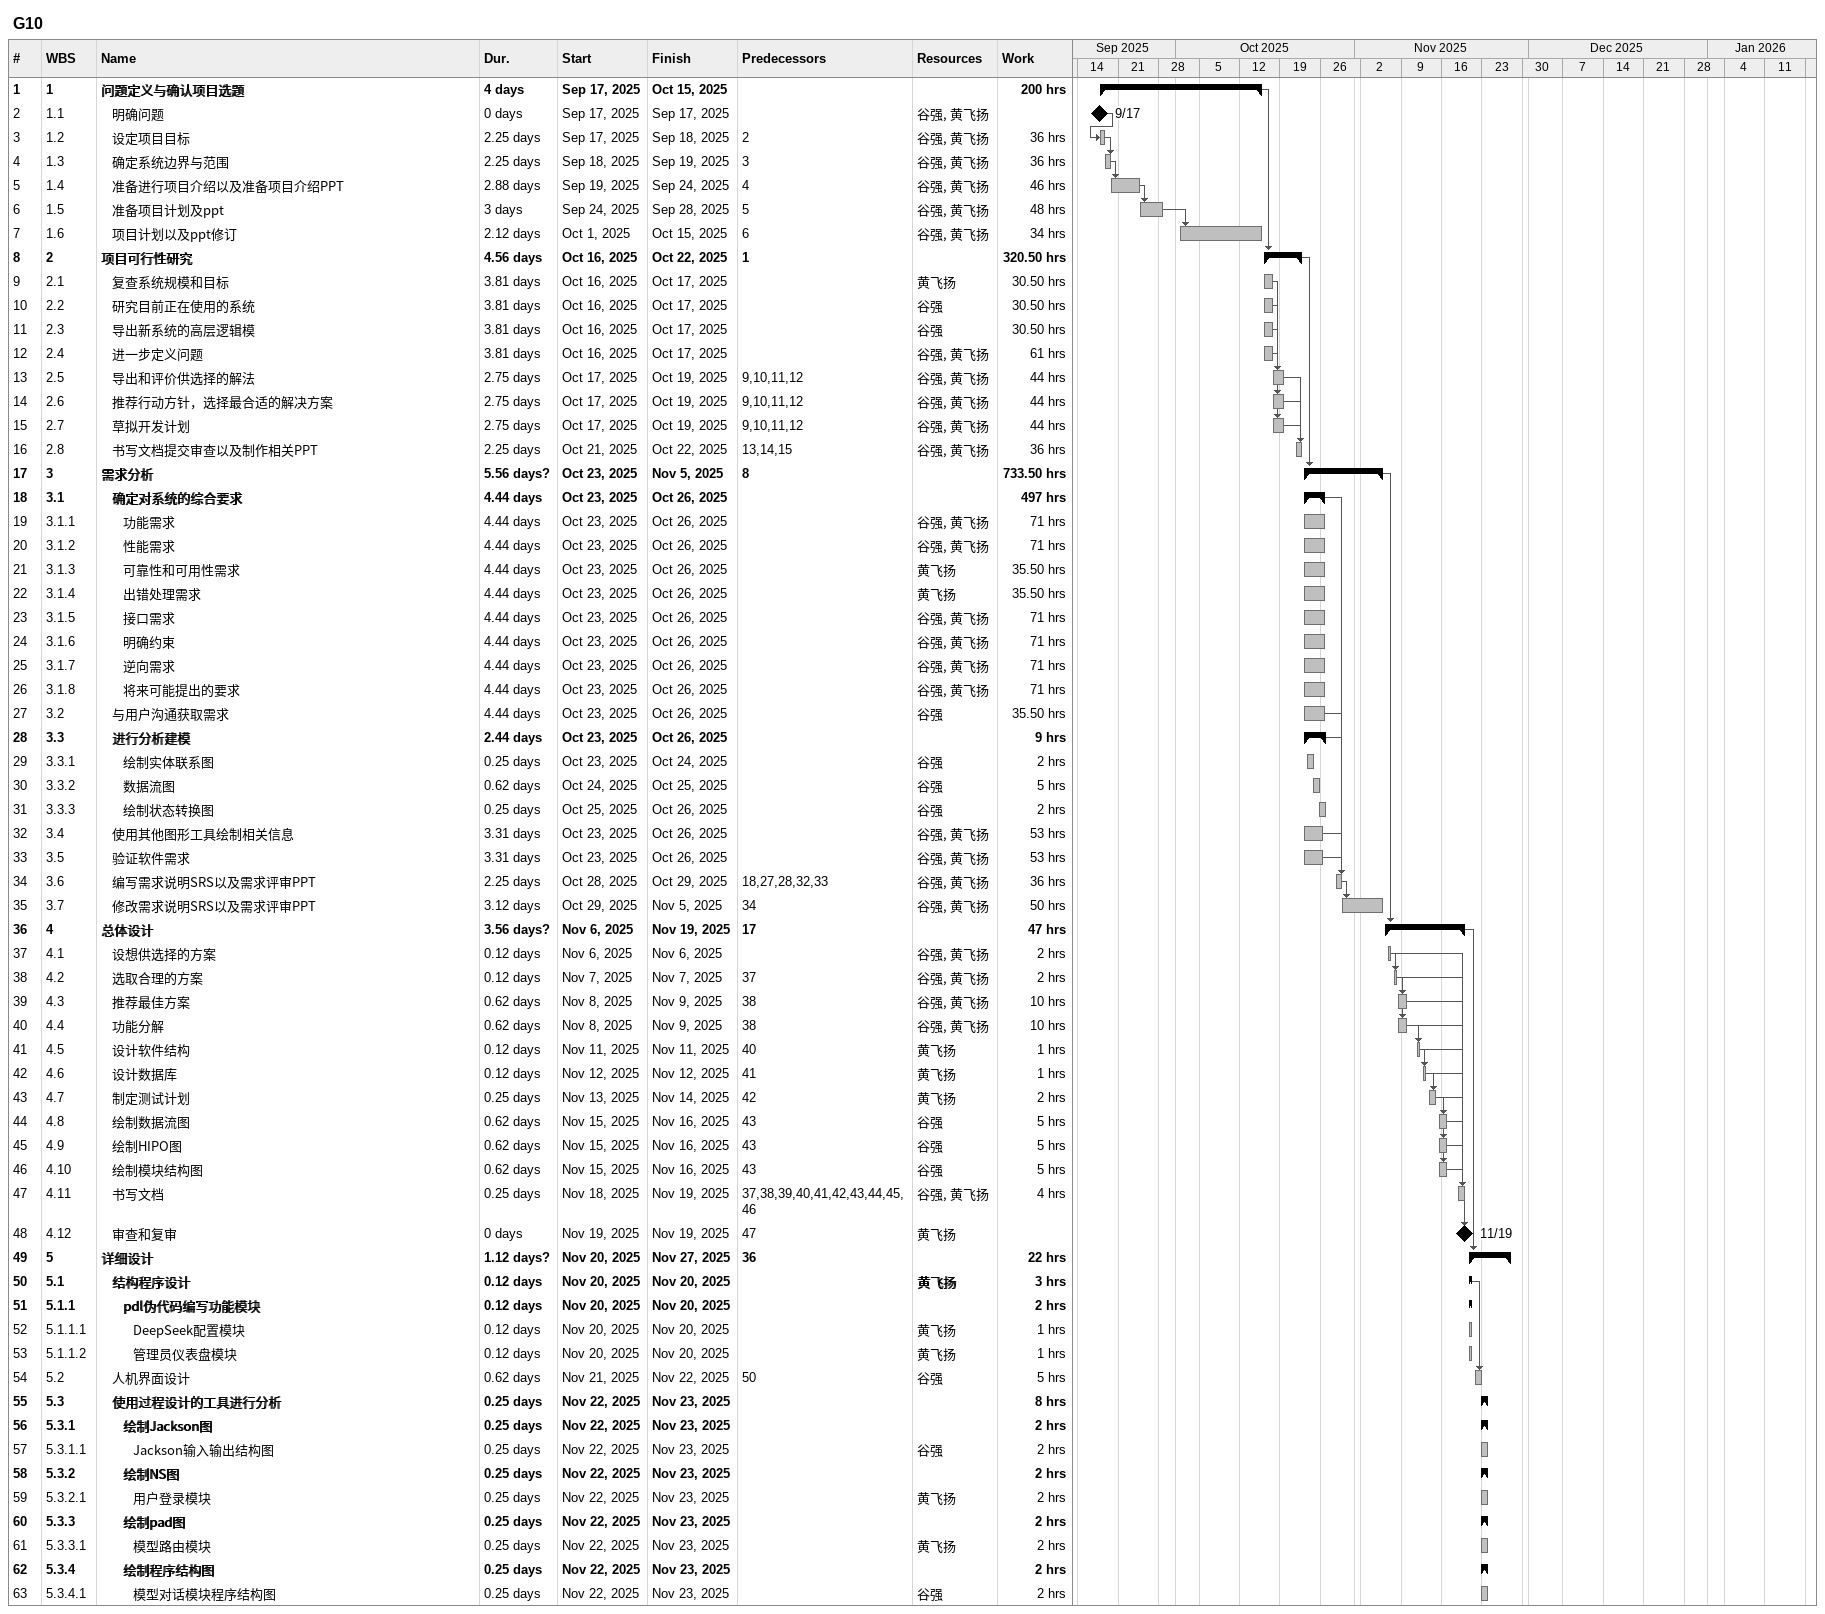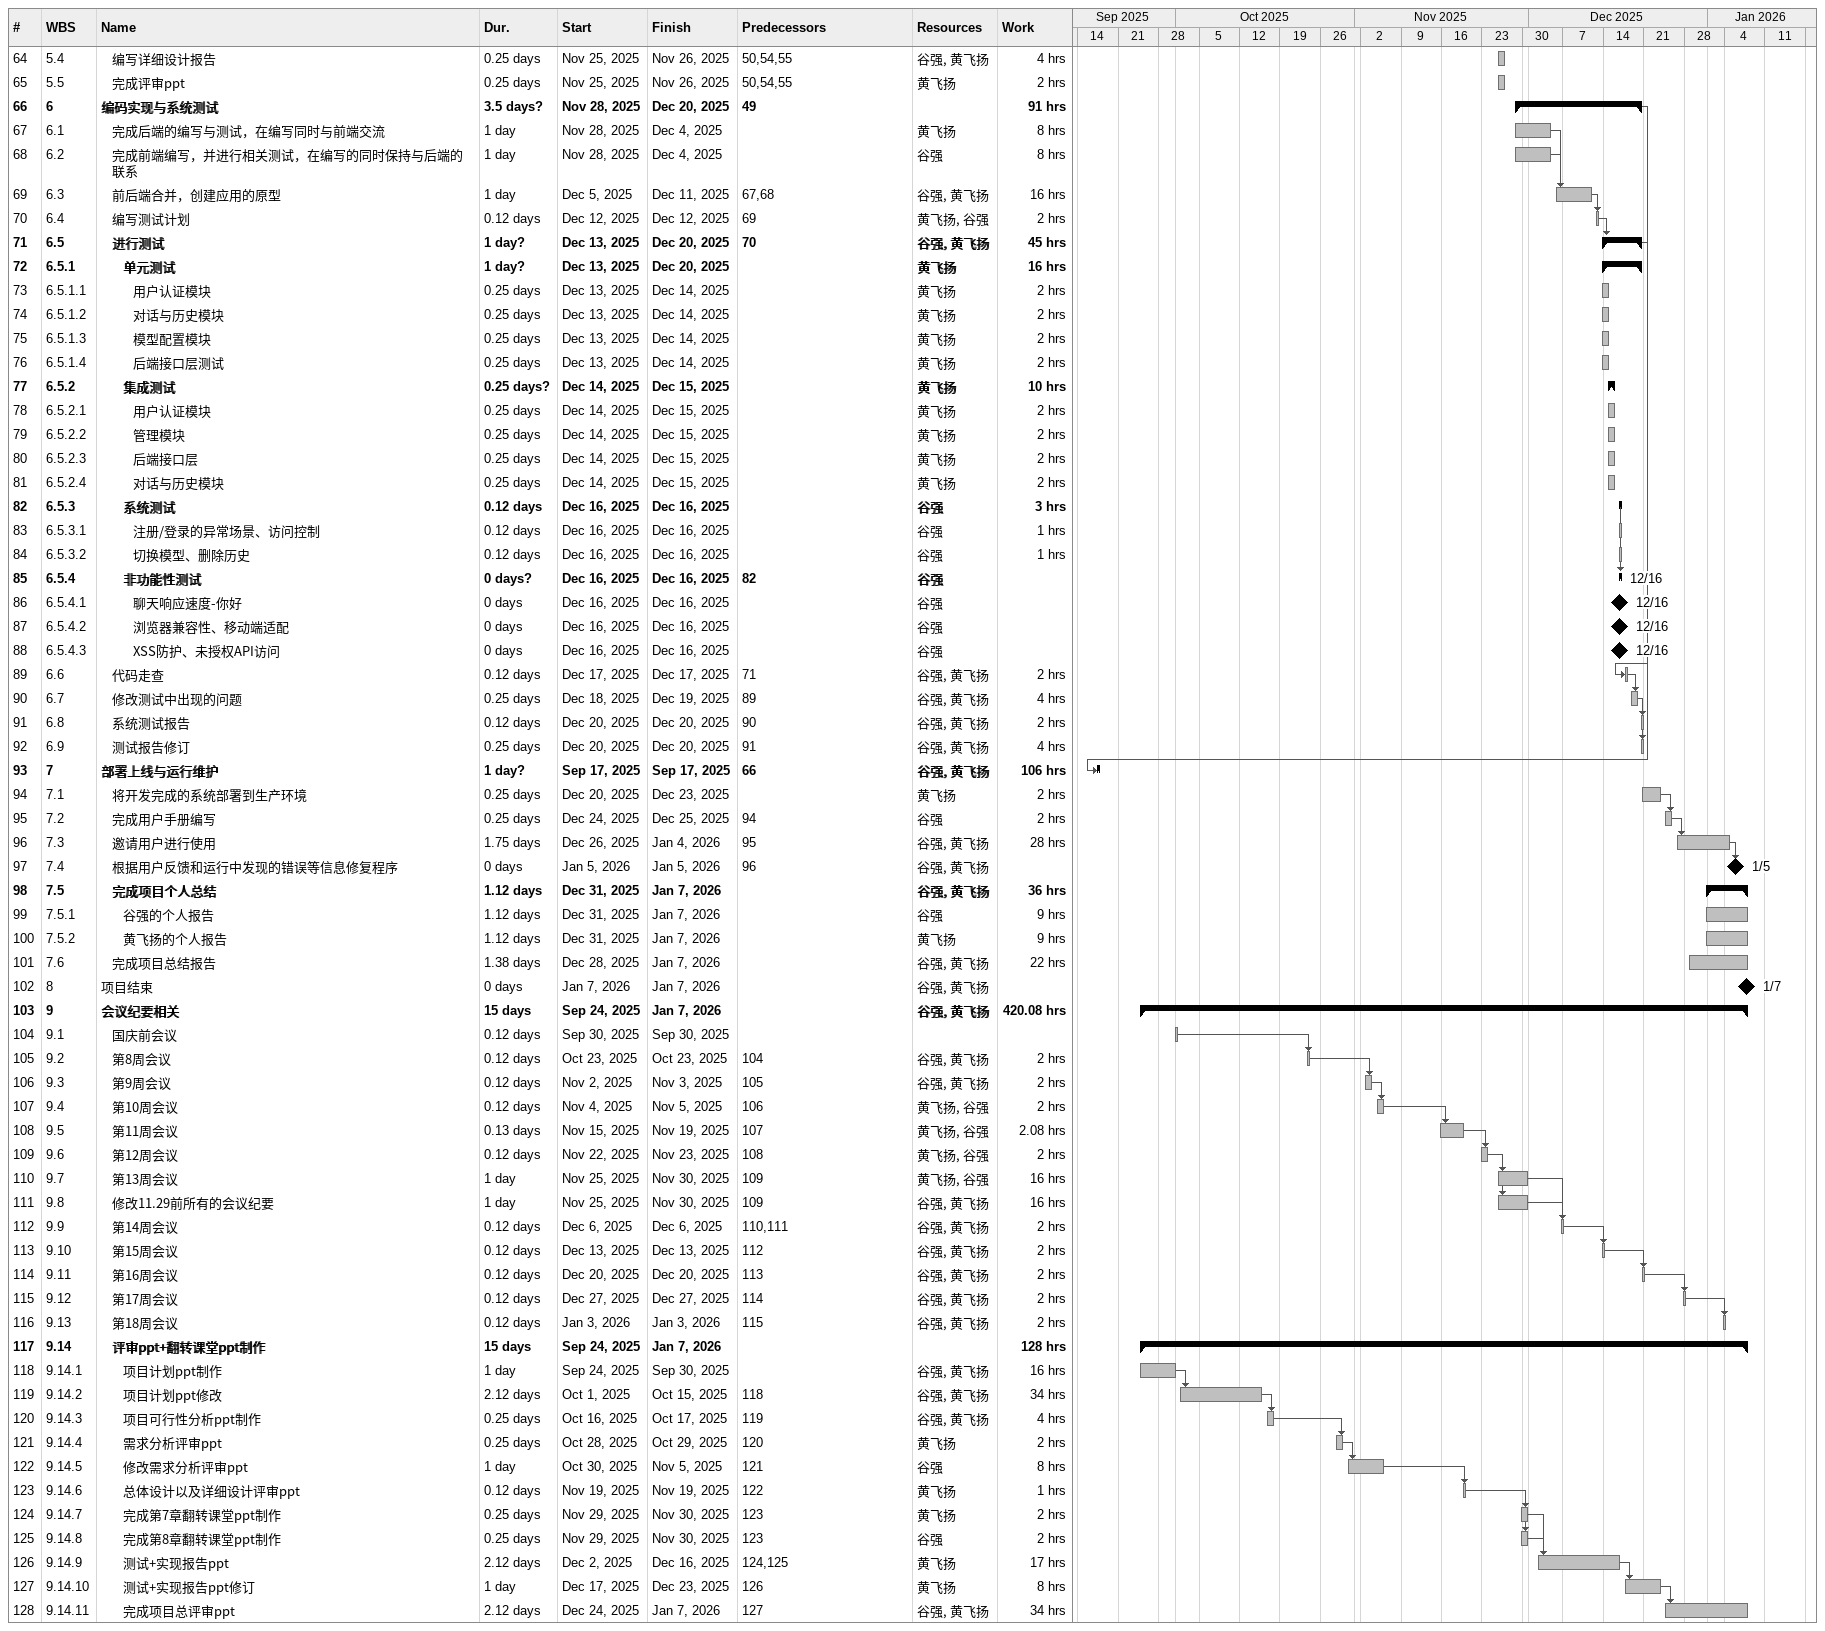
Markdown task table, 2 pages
G10

| ID | WBS | Task | Duration | Start | Finish | Predecessors | Resources | Work (h) |
|---|---|---|---|---|---|---|---|---|
| 1 | 1 | **问题定义与确认项目选题** | 4d | 2025-09-17 | 2025-10-15 |  |  | 200 |
| 2 | 1.1 | 明确问题 | 0d | 2025-09-17 | 2025-09-17 |  | 谷强, 黄飞扬 |  |
| 3 | 1.2 | 设定项目目标 | 2.25d | 2025-09-17 | 2025-09-18 | 2 | 谷强, 黄飞扬 | 36 |
| 4 | 1.3 | 确定系统边界与范围 | 2.25d | 2025-09-18 | 2025-09-19 | 3 | 谷强, 黄飞扬 | 36 |
| 5 | 1.4 | 准备进行项目介绍以及准备项目介绍PPT | 2.88d | 2025-09-19 | 2025-09-24 | 4 | 谷强, 黄飞扬 | 46 |
| 6 | 1.5 | 准备项目计划及ppt | 3d | 2025-09-24 | 2025-09-28 | 5 | 谷强, 黄飞扬 | 48 |
| 7 | 1.6 | 项目计划以及ppt修订 | 2.12d | 2025-10-01 | 2025-10-15 | 6 | 谷强, 黄飞扬 | 34 |
| 8 | 2 | **项目可行性研究** | 4.56d | 2025-10-16 | 2025-10-22 | 1 |  | 320.50 |
| 9 | 2.1 | 复查系统规模和目标 | 3.81d | 2025-10-16 | 2025-10-17 |  | 黄飞扬 | 30.50 |
| 10 | 2.2 | 研究目前正在使用的系统 | 3.81d | 2025-10-16 | 2025-10-17 |  | 谷强 | 30.50 |
| 11 | 2.3 | 导出新系统的高层逻辑模 | 3.81d | 2025-10-16 | 2025-10-17 |  | 谷强 | 30.50 |
| 12 | 2.4 | 进一步定义问题 | 3.81d | 2025-10-16 | 2025-10-17 |  | 谷强, 黄飞扬 | 61 |
| 13 | 2.5 | 导出和评价供选择的解法 | 2.75d | 2025-10-17 | 2025-10-19 | 9, 10, 11, 12 | 谷强, 黄飞扬 | 44 |
| 14 | 2.6 | 推荐行动方针，选择最合适的解决方案 | 2.75d | 2025-10-17 | 2025-10-19 | 9, 10, 11, 12 | 谷强, 黄飞扬 | 44 |
| 15 | 2.7 | 草拟开发计划 | 2.75d | 2025-10-17 | 2025-10-19 | 9, 10, 11, 12 | 谷强, 黄飞扬 | 44 |
| 16 | 2.8 | 书写文档提交审查以及制作相关PPT | 2.25d | 2025-10-21 | 2025-10-22 | 13, 14, 15 | 谷强, 黄飞扬 | 36 |
| 17 | 3 | **需求分析** | 5.56d? | 2025-10-23 | 2025-11-05 | 8 |  | 733.50 |
| 18 | 3.1 | **确定对系统的综合要求** | 4.44d | 2025-10-23 | 2025-10-26 |  |  | 497 |
| 19 | 3.1.1 | 功能需求 | 4.44d | 2025-10-23 | 2025-10-26 |  | 谷强, 黄飞扬 | 71 |
| 20 | 3.1.2 | 性能需求 | 4.44d | 2025-10-23 | 2025-10-26 |  | 谷强, 黄飞扬 | 71 |
| 21 | 3.1.3 | 可靠性和可用性需求 | 4.44d | 2025-10-23 | 2025-10-26 |  | 黄飞扬 | 35.50 |
| 22 | 3.1.4 | 出错处理需求 | 4.44d | 2025-10-23 | 2025-10-26 |  | 黄飞扬 | 35.50 |
| 23 | 3.1.5 | 接口需求 | 4.44d | 2025-10-23 | 2025-10-26 |  | 谷强, 黄飞扬 | 71 |
| 24 | 3.1.6 | 明确约束 | 4.44d | 2025-10-23 | 2025-10-26 |  | 谷强, 黄飞扬 | 71 |
| 25 | 3.1.7 | 逆向需求 | 4.44d | 2025-10-23 | 2025-10-26 |  | 谷强, 黄飞扬 | 71 |
| 26 | 3.1.8 | 将来可能提出的要求 | 4.44d | 2025-10-23 | 2025-10-26 |  | 谷强, 黄飞扬 | 71 |
| 27 | 3.2 | 与用户沟通获取需求 | 4.44d | 2025-10-23 | 2025-10-26 |  | 谷强 | 35.50 |
| 28 | 3.3 | **进行分析建模** | 2.44d | 2025-10-23 | 2025-10-26 |  |  | 9 |
| 29 | 3.3.1 | 绘制实体联系图 | 0.25d | 2025-10-23 | 2025-10-24 |  | 谷强 | 2 |
| 30 | 3.3.2 | 数据流图 | 0.62d | 2025-10-24 | 2025-10-25 |  | 谷强 | 5 |
| 31 | 3.3.3 | 绘制状态转换图 | 0.25d | 2025-10-25 | 2025-10-26 |  | 谷强 | 2 |
| 32 | 3.4 | 使用其他图形工具绘制相关信息 | 3.31d | 2025-10-23 | 2025-10-26 |  | 谷强, 黄飞扬 | 53 |
| 33 | 3.5 | 验证软件需求 | 3.31d | 2025-10-23 | 2025-10-26 |  | 谷强, 黄飞扬 | 53 |
| 34 | 3.6 | 编写需求说明SRS以及需求评审PPT | 2.25d | 2025-10-28 | 2025-10-29 | 18, 27, 28, 32, 33 | 谷强, 黄飞扬 | 36 |
| 35 | 3.7 | 修改需求说明SRS以及需求评审PPT | 3.12d | 2025-10-29 | 2025-11-05 | 34 | 谷强, 黄飞扬 | 50 |
| 36 | 4 | **总体设计** | 3.56d? | 2025-11-06 | 2025-11-19 | 17 |  | 47 |
| 37 | 4.1 | 设想供选择的方案 | 0.12d | 2025-11-06 | 2025-11-06 |  | 谷强, 黄飞扬 | 2 |
| 38 | 4.2 | 选取合理的方案 | 0.12d | 2025-11-07 | 2025-11-07 | 37 | 谷强, 黄飞扬 | 2 |
| 39 | 4.3 | 推荐最佳方案 | 0.62d | 2025-11-08 | 2025-11-09 | 38 | 谷强, 黄飞扬 | 10 |
| 40 | 4.4 | 功能分解 | 0.62d | 2025-11-08 | 2025-11-09 | 38 | 谷强, 黄飞扬 | 10 |
| 41 | 4.5 | 设计软件结构 | 0.12d | 2025-11-11 | 2025-11-11 | 40 | 黄飞扬 | 1 |
| 42 | 4.6 | 设计数据库 | 0.12d | 2025-11-12 | 2025-11-12 | 41 | 黄飞扬 | 1 |
| 43 | 4.7 | 制定测试计划 | 0.25d | 2025-11-13 | 2025-11-14 | 42 | 黄飞扬 | 2 |
| 44 | 4.8 | 绘制数据流图 | 0.62d | 2025-11-15 | 2025-11-16 | 43 | 谷强 | 5 |
| 45 | 4.9 | 绘制HIPO图 | 0.62d | 2025-11-15 | 2025-11-16 | 43 | 谷强 | 5 |
| 46 | 4.10 | 绘制模块结构图 | 0.62d | 2025-11-15 | 2025-11-16 | 43 | 谷强 | 5 |
| 47 | 4.11 | 书写文档 | 0.25d | 2025-11-18 | 2025-11-19 | 37, 38, 39, 40, 41, 42, 43, 44, 45, 46 | 谷强, 黄飞扬 | 4 |
| 48 | 4.12 | 审查和复审 | 0d | 2025-11-19 | 2025-11-19 | 47 | 黄飞扬 |  |
| 49 | 5 | **详细设计** | 1.12d? | 2025-11-20 | 2025-11-27 | 36 |  | 22 |
| 50 | 5.1 | **结构程序设计** | 0.12d | 2025-11-20 | 2025-11-20 |  | 黄飞扬 | 3 |
| 51 | 5.1.1 | **pdl伪代码编写功能模块** | 0.12d | 2025-11-20 | 2025-11-20 |  |  | 2 |
| 52 | 5.1.1.1 | DeepSeek配置模块 | 0.12d | 2025-11-20 | 2025-11-20 |  | 黄飞扬 | 1 |
| 53 | 5.1.1.2 | 管理员仪表盘模块 | 0.12d | 2025-11-20 | 2025-11-20 |  | 黄飞扬 | 1 |
| 54 | 5.2 | 人机界面设计 | 0.62d | 2025-11-21 | 2025-11-22 | 50 | 谷强 | 5 |
| 55 | 5.3 | **使用过程设计的工具进行分析** | 0.25d | 2025-11-22 | 2025-11-23 |  |  | 8 |
| 56 | 5.3.1 | **绘制Jackson图** | 0.25d | 2025-11-22 | 2025-11-23 |  |  | 2 |
| 57 | 5.3.1.1 | Jackson输入输出结构图 | 0.25d | 2025-11-22 | 2025-11-23 |  | 谷强 | 2 |
| 58 | 5.3.2 | **绘制NS图** | 0.25d | 2025-11-22 | 2025-11-23 |  |  | 2 |
| 59 | 5.3.2.1 | 用户登录模块 | 0.25d | 2025-11-22 | 2025-11-23 |  | 黄飞扬 | 2 |
| 60 | 5.3.3 | **绘制pad图** | 0.25d | 2025-11-22 | 2025-11-23 |  |  | 2 |
| 61 | 5.3.3.1 | 模型路由模块 | 0.25d | 2025-11-22 | 2025-11-23 |  | 黄飞扬 | 2 |
| 62 | 5.3.4 | **绘制程序结构图** | 0.25d | 2025-11-22 | 2025-11-23 |  |  | 2 |
| 63 | 5.3.4.1 | 模型对话模块程序结构图 | 0.25d | 2025-11-22 | 2025-11-23 |  | 谷强 | 2 |
| 64 | 5.4 | 编写详细设计报告 | 0.25d | 2025-11-25 | 2025-11-26 | 50, 54, 55 | 谷强, 黄飞扬 | 4 |
| 65 | 5.5 | 完成评审ppt | 0.25d | 2025-11-25 | 2025-11-26 | 50, 54, 55 | 黄飞扬 | 2 |
| 66 | 6 | **编码实现与系统测试** | 3.5d? | 2025-11-28 | 2025-12-20 | 49 |  | 91 |
| 67 | 6.1 | 完成后端的编写与测试，在编写同时与前端交流 | 1d | 2025-11-28 | 2025-12-04 |  | 黄飞扬 | 8 |
| 68 | 6.2 | 完成前端编写，并进行相关测试，在编写的同时保持与后端的联系 | 1d | 2025-11-28 | 2025-12-04 |  | 谷强 | 8 |
| 69 | 6.3 | 前后端合并，创建应用的原型 | 1d | 2025-12-05 | 2025-12-11 | 67, 68 | 谷强, 黄飞扬 | 16 |
| 70 | 6.4 | 编写测试计划 | 0.12d | 2025-12-12 | 2025-12-12 | 69 | 黄飞扬, 谷强 | 2 |
| 71 | 6.5 | **进行测试** | 1d? | 2025-12-13 | 2025-12-20 | 70 | 谷强, 黄飞扬 | 45 |
| 72 | 6.5.1 | **单元测试** | 1d? | 2025-12-13 | 2025-12-20 |  | 黄飞扬 | 16 |
| 73 | 6.5.1.1 | 用户认证模块 | 0.25d | 2025-12-13 | 2025-12-14 |  | 黄飞扬 | 2 |
| 74 | 6.5.1.2 | 对话与历史模块 | 0.25d | 2025-12-13 | 2025-12-14 |  | 黄飞扬 | 2 |
| 75 | 6.5.1.3 | 模型配置模块 | 0.25d | 2025-12-13 | 2025-12-14 |  | 黄飞扬 | 2 |
| 76 | 6.5.1.4 | 后端接口层测试 | 0.25d | 2025-12-13 | 2025-12-14 |  | 黄飞扬 | 2 |
| 77 | 6.5.2 | **集成测试** | 0.25d? | 2025-12-14 | 2025-12-15 |  | 黄飞扬 | 10 |
| 78 | 6.5.2.1 | 用户认证模块 | 0.25d | 2025-12-14 | 2025-12-15 |  | 黄飞扬 | 2 |
| 79 | 6.5.2.2 | 管理模块 | 0.25d | 2025-12-14 | 2025-12-15 |  | 黄飞扬 | 2 |
| 80 | 6.5.2.3 | 后端接口层 | 0.25d | 2025-12-14 | 2025-12-15 |  | 黄飞扬 | 2 |
| 81 | 6.5.2.4 | 对话与历史模块 | 0.25d | 2025-12-14 | 2025-12-15 |  | 黄飞扬 | 2 |
| 82 | 6.5.3 | **系统测试** | 0.12d | 2025-12-16 | 2025-12-16 |  | 谷强 | 3 |
| 83 | 6.5.3.1 | 注册/登录的异常场景、访问控制 | 0.12d | 2025-12-16 | 2025-12-16 |  | 谷强 | 1 |
| 84 | 6.5.3.2 | 切换模型、删除历史 | 0.12d | 2025-12-16 | 2025-12-16 |  | 谷强 | 1 |
| 85 | 6.5.4 | **非功能性测试** | 0d? | 2025-12-16 | 2025-12-16 | 82 | 谷强 |  |
| 86 | 6.5.4.1 | 聊天响应速度-你好 | 0d | 2025-12-16 | 2025-12-16 |  | 谷强 |  |
| 87 | 6.5.4.2 | 浏览器兼容性、移动端适配 | 0d | 2025-12-16 | 2025-12-16 |  | 谷强 |  |
| 88 | 6.5.4.3 | XSS防护、未授权API访问 | 0d | 2025-12-16 | 2025-12-16 |  | 谷强 |  |
| 89 | 6.6 | 代码走查 | 0.12d | 2025-12-17 | 2025-12-17 | 71 | 谷强, 黄飞扬 | 2 |
| 90 | 6.7 | 修改测试中出现的问题 | 0.25d | 2025-12-18 | 2025-12-19 | 89 | 谷强, 黄飞扬 | 4 |
| 91 | 6.8 | 系统测试报告 | 0.12d | 2025-12-20 | 2025-12-20 | 90 | 谷强, 黄飞扬 | 2 |
| 92 | 6.9 | 测试报告修订 | 0.25d | 2025-12-20 | 2025-12-20 | 91 | 谷强, 黄飞扬 | 4 |
| 93 | 7 | **部署上线与运行维护** | 1d? | 2025-09-17 | 2025-09-17 | 66 | 谷强, 黄飞扬 | 106 |
| 94 | 7.1 | 将开发完成的系统部署到生产环境 | 0.25d | 2025-12-20 | 2025-12-23 |  | 黄飞扬 | 2 |
| 95 | 7.2 | 完成用户手册编写 | 0.25d | 2025-12-24 | 2025-12-25 | 94 | 谷强 | 2 |
| 96 | 7.3 | 邀请用户进行使用 | 1.75d | 2025-12-26 | 2026-01-04 | 95 | 谷强, 黄飞扬 | 28 |
| 97 | 7.4 | 根据用户反馈和运行中发现的错误等信息修复程序 | 0d | 2026-01-05 | 2026-01-05 | 96 | 谷强, 黄飞扬 |  |
| 98 | 7.5 | **完成项目个人总结** | 1.12d | 2025-12-31 | 2026-01-07 |  | 谷强, 黄飞扬 | 36 |
| 99 | 7.5.1 | 谷强的个人报告 | 1.12d | 2025-12-31 | 2026-01-07 |  | 谷强 | 9 |
| 100 | 7.5.2 | 黄飞扬的个人报告 | 1.12d | 2025-12-31 | 2026-01-07 |  | 黄飞扬 | 9 |
| 101 | 7.6 | 完成项目总结报告 | 1.38d | 2025-12-28 | 2026-01-07 |  | 谷强, 黄飞扬 | 22 |
| 102 | 8 | 项目结束 | 0d | 2026-01-07 | 2026-01-07 |  | 谷强, 黄飞扬 |  |
| 103 | 9 | **会议纪要相关** | 15d | 2025-09-24 | 2026-01-07 |  | 谷强, 黄飞扬 | 420.08 |
| 104 | 9.1 | 国庆前会议 | 0.12d | 2025-09-30 | 2025-09-30 |  |  |  |
| 105 | 9.2 | 第8周会议 | 0.12d | 2025-10-23 | 2025-10-23 | 104 | 谷强, 黄飞扬 | 2 |
| 106 | 9.3 | 第9周会议 | 0.12d | 2025-11-02 | 2025-11-03 | 105 | 谷强, 黄飞扬 | 2 |
| 107 | 9.4 | 第10周会议 | 0.12d | 2025-11-04 | 2025-11-05 | 106 | 黄飞扬, 谷强 | 2 |
| 108 | 9.5 | 第11周会议 | 0.13d | 2025-11-15 | 2025-11-19 | 107 | 黄飞扬, 谷强 | 2.08 |
| 109 | 9.6 | 第12周会议 | 0.12d | 2025-11-22 | 2025-11-23 | 108 | 黄飞扬, 谷强 | 2 |
| 110 | 9.7 | 第13周会议 | 1d | 2025-11-25 | 2025-11-30 | 109 | 黄飞扬, 谷强 | 16 |
| 111 | 9.8 | 修改11.29前所有的会议纪要 | 1d | 2025-11-25 | 2025-11-30 | 109 | 谷强, 黄飞扬 | 16 |
| 112 | 9.9 | 第14周会议 | 0.12d | 2025-12-06 | 2025-12-06 | 110, 111 | 谷强, 黄飞扬 | 2 |
| 113 | 9.10 | 第15周会议 | 0.12d | 2025-12-13 | 2025-12-13 | 112 | 谷强, 黄飞扬 | 2 |
| 114 | 9.11 | 第16周会议 | 0.12d | 2025-12-20 | 2025-12-20 | 113 | 谷强, 黄飞扬 | 2 |
| 115 | 9.12 | 第17周会议 | 0.12d | 2025-12-27 | 2025-12-27 | 114 | 谷强, 黄飞扬 | 2 |
| 116 | 9.13 | 第18周会议 | 0.12d | 2026-01-03 | 2026-01-03 | 115 | 谷强, 黄飞扬 | 2 |
| 117 | 9.14 | **评审ppt+翻转课堂ppt制作** | 15d | 2025-09-24 | 2026-01-07 |  |  | 128 |
| 118 | 9.14.1 | 项目计划ppt制作 | 1d | 2025-09-24 | 2025-09-30 |  | 谷强, 黄飞扬 | 16 |
| 119 | 9.14.2 | 项目计划ppt修改 | 2.12d | 2025-10-01 | 2025-10-15 | 118 | 谷强, 黄飞扬 | 34 |
| 120 | 9.14.3 | 项目可行性分析ppt制作 | 0.25d | 2025-10-16 | 2025-10-17 | 119 | 谷强, 黄飞扬 | 4 |
| 121 | 9.14.4 | 需求分析评审ppt | 0.25d | 2025-10-28 | 2025-10-29 | 120 | 黄飞扬 | 2 |
| 122 | 9.14.5 | 修改需求分析评审ppt | 1d | 2025-10-30 | 2025-11-05 | 121 | 谷强 | 8 |
| 123 | 9.14.6 | 总体设计以及详细设计评审ppt | 0.12d | 2025-11-19 | 2025-11-19 | 122 | 黄飞扬 | 1 |
| 124 | 9.14.7 | 完成第7章翻转课堂ppt制作 | 0.25d | 2025-11-29 | 2025-11-30 | 123 | 黄飞扬 | 2 |
| 125 | 9.14.8 | 完成第8章翻转课堂ppt制作 | 0.25d | 2025-11-29 | 2025-11-30 | 123 | 谷强 | 2 |
| 126 | 9.14.9 | 测试+实现报告ppt | 2.12d | 2025-12-02 | 2025-12-16 | 124, 125 | 黄飞扬 | 17 |
| 127 | 9.14.10 | 测试+实现报告ppt修订 | 1d | 2025-12-17 | 2025-12-23 | 126 | 黄飞扬 | 8 |
| 128 | 9.14.11 | 完成项目总评审ppt | 2.12d | 2025-12-24 | 2026-01-07 | 127 | 谷强, 黄飞扬 | 34 |
